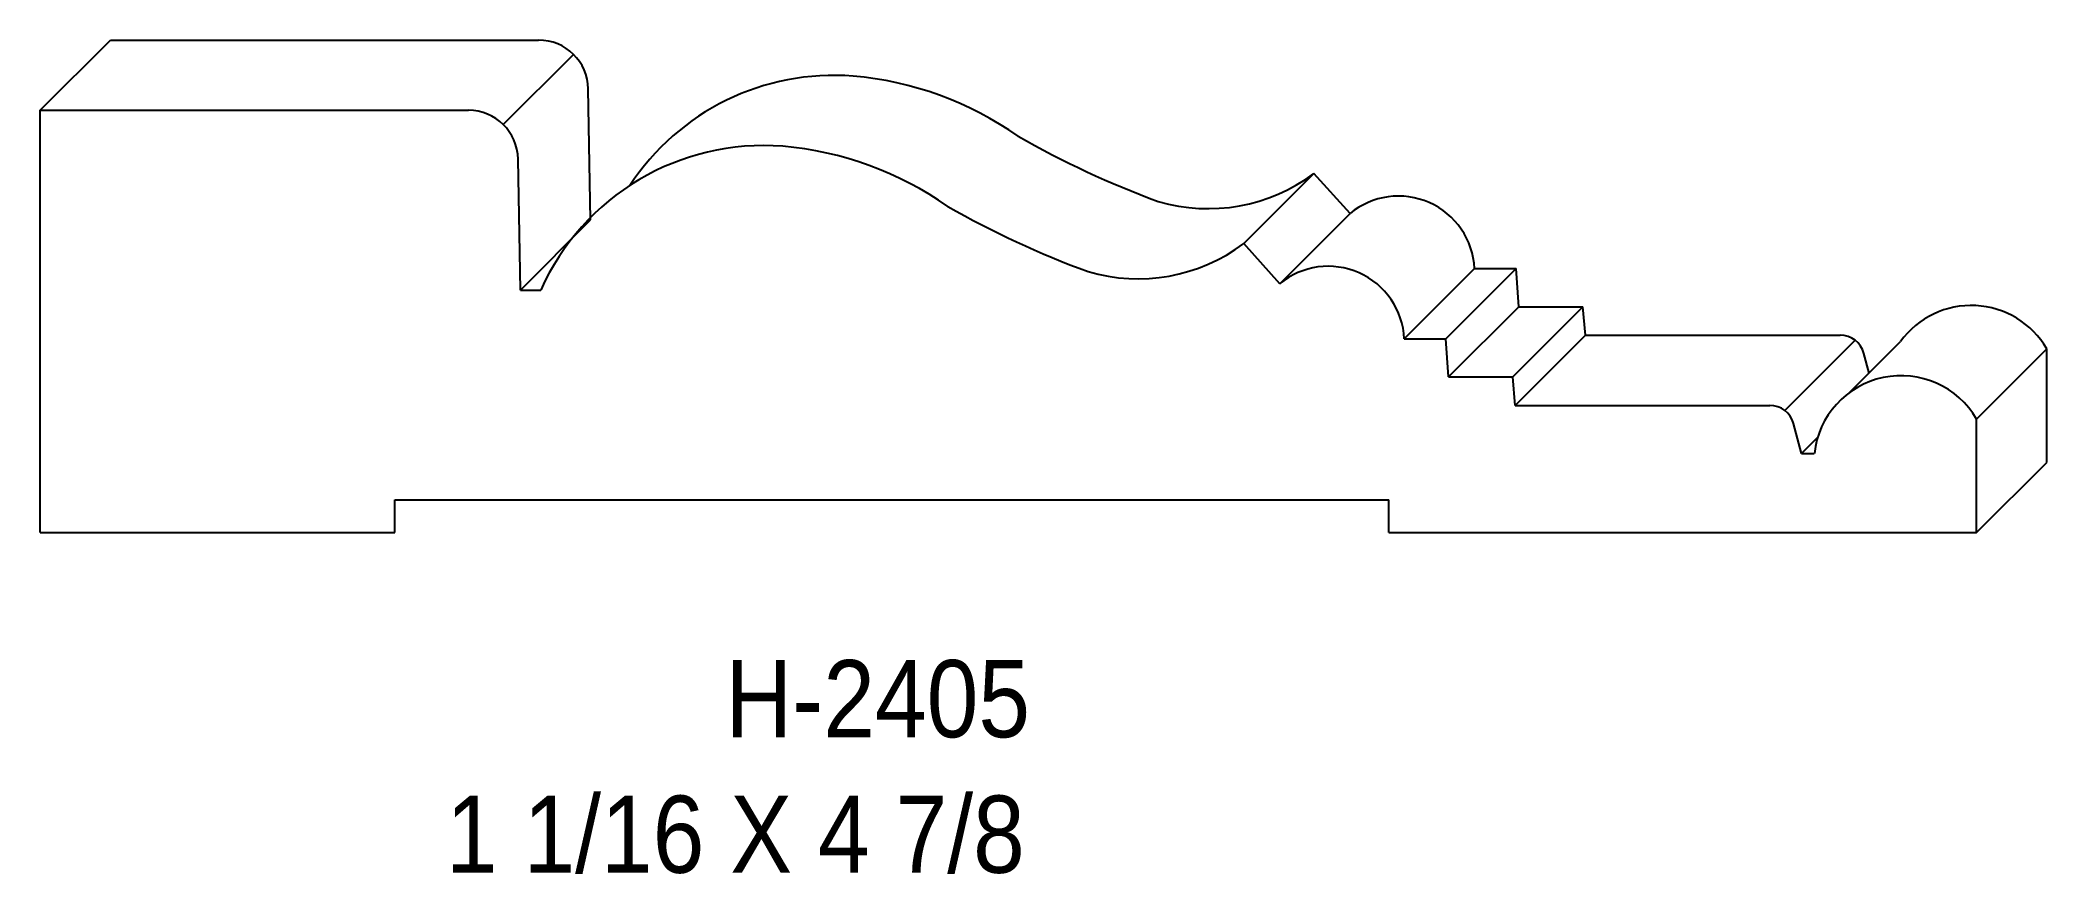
# Model space of a CAD drawing. Extents: x 47.54 to 52.59, y 150.51 to 152.61.
import ezdxf

# ---------------------------------------------------------------- set-up
doc = ezdxf.new("R2010")
doc.units = 0
doc.header["$LTSCALE"] = 5
doc.layers.add('PROFILE', color=7, linetype='CONTINUOUS')
doc.styles.add('TXT', font='TXT', dxfattribs={"height": 3.5})

msp = doc.modelspace()

# ---------------------------------------------------------------- linework, layer by layer
at = {"layer": 'PROFILE', "color": 1, "linetype": 'CONTINUOUS'}
for p, q in [((47.5365, 152.4304), (47.7133, 152.6072)), ((47.7133, 152.6072), (48.7911, 152.6072)), ((48.7019, 152.3946), (48.8787, 152.5713)), ((48.9218, 152.1544), (48.916, 152.4844)), ((47.5365, 152.4304), (48.6144, 152.4304)), ((47.5365, 151.3668), (47.5365, 152.4304)), ((48.7451, 151.9777), (48.7393, 152.3077)), ((50.5656, 152.0947), (50.7423, 152.2715)), ((50.8332, 152.1706), (50.7423, 152.2715)), ((48.7451, 151.9777), (48.9218, 152.1544)), ((50.6565, 151.9938), (50.8332, 152.1706)), ((50.6565, 151.9938), (50.5656, 152.0947)), ((50.9698, 151.8552), (51.1465, 152.0319)), ((51.0743, 151.8552), (51.251, 152.0319)), ((51.1465, 152.0319), (51.251, 152.0319)), ((51.2577, 151.9356), (51.251, 152.0319)), ((48.7451, 151.9777), (48.7966, 151.9777)), ((51.081, 151.7588), (51.2577, 151.9356)), ((51.2427, 151.7588), (51.4194, 151.9356)), ((51.2577, 151.9356), (51.4194, 151.9356)), ((51.4257, 151.8641), (51.4194, 151.9356)), ((50.9698, 151.8552), (51.0743, 151.8552)), ((51.081, 151.7588), (51.0743, 151.8552)), ((51.2489, 151.6874), (51.4257, 151.8641)), ((51.4257, 151.8641), (52.0666, 151.8641)), ((51.9276, 151.6746), (52.1043, 151.8513)), ((52.0914, 151.7206), (52.2189, 151.848)), ((52.1397, 151.7688), (52.1264, 151.8182)), ((52.4103, 151.6527), (52.587, 151.8294)), ((52.587, 151.5436), (52.587, 151.8294)), ((51.081, 151.7588), (51.2427, 151.7588)), ((51.2489, 151.6874), (51.2427, 151.7588)), ((51.2489, 151.6874), (51.8898, 151.6874)), ((51.9698, 151.5664), (51.9497, 151.6414)), ((52.4103, 151.3668), (52.4103, 151.6527)), ((51.9698, 151.5664), (52.01, 151.6065)), ((51.9698, 151.5664), (52.0017, 151.5664)), ((52.4103, 151.3668), (52.587, 151.5436)), ((48.429, 151.3668), (48.429, 151.4491)), ((48.429, 151.4491), (50.9312, 151.4491)), ((50.9312, 151.3668), (50.9312, 151.4491)), ((47.5365, 151.3668), (48.429, 151.3668)), ((50.9312, 151.3668), (52.4103, 151.3668))]:
    msp.add_line(p, q, dxfattribs=at)
for centre, major_axis, start_param, end_param in [((48.7911, 152.4822), (0.125, 0), 0.017453, 1.570796), ((49.5341, 151.9044), (0, 0.614), -0.07876, 0.990364), ((49.5075, 151.666), (0.8539, 0), 0.959312, 1.482976), ((48.6144, 152.3055), (0.125, 0), 0.017453, 1.570796), ((49.3574, 151.7277), (0, 0.614), -0.07876, 1.15142), ((49.3308, 151.4892), (0, 0.8539), -0.611485, -0.08782), ((51.171, 154.4272), (0, 2.3726), -3.658908, -3.494639), ((50.4764, 152.6259), (0, 0.4431), -3.429145, -2.49787), ((50.9551, 152.0226), (0.1917, 0), 0.048413, 2.259881), ((50.9943, 154.2505), (0, 2.3726), -3.658908, -3.494639), ((50.2997, 152.4492), (0.4431, 0), -1.858348, -0.927073), ((50.7783, 151.8459), (0.1917, 0), 0.048413, 2.259881), ((52.3969, 151.7193), (0.2197, 0), 0.525111, 2.515416), ((52.0666, 151.8021), (0, 0.062), -1.308997, 0), ((52.2202, 151.5425), (0, 0.2197), -1.045686, 1.462108), ((51.8898, 151.6254), (0, 0.062), -1.308997, 0)]:
    msp.add_ellipse(centre, major_axis=major_axis, ratio=1, start_param=start_param, end_param=end_param, dxfattribs=at)

# ---------------------------------------------------------------- texts
at = {"layer": 'PROFILE', "color": 1, "linetype": 'CONTINUOUS', "style": 'TXT', "width": 0.9}
for s, height, p in [('H-2405', 0.19439, (49.2607, 150.8515)), ('1 1/16 X 4 7/8', 0.194395, (48.5578, 150.5102))]:
    msp.add_text(s, height=height, dxfattribs=at).set_placement(p)

doc.saveas('drawing.dxf')
